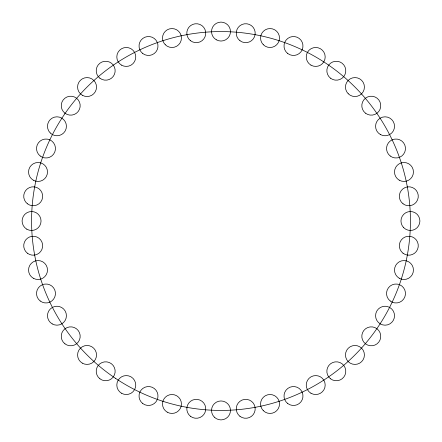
<?xml version="1.0" encoding="UTF-8"?>
<svg xmlns="http://www.w3.org/2000/svg" width="442" height="442" viewBox="0 0 442 442"><rect width="100%" height="100%" fill="white"/><g stroke="black" fill="none" stroke-linecap="round" stroke-linejoin="round"><path stroke-width="0.66" d="M33.288 278.228A9.47 9.47 0 0 0 47.498 270.029A9.47 9.47 0 0 0 33.288 261.824A9.47 9.47 0 0 0 33.288 278.228M27.426 253.238A9.47 9.47 0 0 0 42.581 246.962A9.47 9.47 0 0 0 29.57 236.973A9.47 9.47 0 0 0 27.426 253.238M52.217 323.914A9.47 9.47 0 0 0 66.422 315.715A9.47 9.47 0 0 0 52.217 307.51A9.47 9.47 0 0 0 52.217 323.914M40.228 301.008A9.47 9.47 0 0 0 55.383 294.726A9.47 9.47 0 0 0 42.366 284.742A9.47 9.47 0 0 0 40.228 301.008M82.317 363.147A9.47 9.47 0 0 0 96.527 354.948A9.47 9.47 0 0 0 82.317 346.743A9.47 9.47 0 0 0 82.317 363.147M64.952 343.832A9.47 9.47 0 0 0 80.107 337.555A9.47 9.47 0 0 0 67.09 327.566A9.47 9.47 0 0 0 64.952 343.832M121.55 393.253A9.47 9.47 0 0 0 135.755 385.048A9.47 9.47 0 0 0 121.55 376.849A9.47 9.47 0 0 0 121.55 393.253M99.92 378.8A9.47 9.47 0 0 0 115.075 372.518A9.47 9.47 0 0 0 102.058 362.534A9.47 9.47 0 0 0 99.92 378.8M167.236 412.176A9.47 9.47 0 0 0 181.441 403.971A9.47 9.47 0 0 0 167.236 395.772A9.47 9.47 0 0 0 167.236 412.176M142.744 403.524A9.47 9.47 0 0 0 157.899 397.248A9.47 9.47 0 0 0 144.882 387.258A9.47 9.47 0 0 0 142.744 403.524M214.304 417.126A9.47 9.47 0 0 0 230.149 412.878A9.47 9.47 0 0 0 218.547 401.281A9.47 9.47 0 0 0 214.304 417.126M190.508 416.32A9.47 9.47 0 0 0 205.663 410.043A9.47 9.47 0 0 0 192.651 400.06A9.47 9.47 0 0 0 190.508 416.32M263.333 410.673A9.47 9.47 0 0 0 279.178 406.425A9.47 9.47 0 0 0 267.576 394.828A9.47 9.47 0 0 0 263.333 410.673M239.962 416.32A9.47 9.47 0 0 0 255.117 410.043A9.47 9.47 0 0 0 242.1 400.06A9.47 9.47 0 0 0 239.962 416.32M310.98 393.253A9.47 9.47 0 0 0 325.185 385.048A9.47 9.47 0 0 0 310.98 376.849A9.47 9.47 0 0 0 310.98 393.253M287.725 403.524A9.47 9.47 0 0 0 302.881 397.248A9.47 9.47 0 0 0 289.869 387.258A9.47 9.47 0 0 0 287.725 403.524M348.246 361.644A9.47 9.47 0 0 0 364.097 357.396A9.47 9.47 0 0 0 352.495 345.799A9.47 9.47 0 0 0 348.246 361.644M330.55 378.8A9.47 9.47 0 0 0 345.705 372.518A9.47 9.47 0 0 0 332.693 362.534A9.47 9.47 0 0 0 330.55 378.8M380.313 323.914A9.47 9.47 0 0 0 394.524 315.715A9.47 9.47 0 0 0 380.313 307.51A9.47 9.47 0 0 0 380.313 323.914M365.517 343.832A9.47 9.47 0 0 0 380.673 337.555A9.47 9.47 0 0 0 367.661 327.566A9.47 9.47 0 0 0 365.517 343.832M399.236 278.228A9.47 9.47 0 0 0 413.447 270.029A9.47 9.47 0 0 0 399.236 261.824A9.47 9.47 0 0 0 399.236 278.228M390.242 301.008A9.47 9.47 0 0 0 405.397 294.726A9.47 9.47 0 0 0 392.386 284.742A9.47 9.47 0 0 0 390.242 301.008M403.734 227.696A9.47 9.47 0 0 0 419.58 223.453A9.47 9.47 0 0 0 407.977 211.851A9.47 9.47 0 0 0 403.734 227.696M403.043 253.238A9.47 9.47 0 0 0 418.198 246.962A9.47 9.47 0 0 0 405.181 236.973A9.47 9.47 0 0 0 403.043 253.238M399.236 180.176A9.47 9.47 0 0 0 413.447 171.971A9.47 9.47 0 0 0 399.236 163.772A9.47 9.47 0 0 0 399.236 180.176M403.043 203.79A9.47 9.47 0 0 0 418.198 197.513A9.47 9.47 0 0 0 405.181 187.524A9.47 9.47 0 0 0 403.043 203.79M380.313 134.49A9.47 9.47 0 0 0 394.524 126.285A9.47 9.47 0 0 0 380.313 118.086A9.47 9.47 0 0 0 380.313 134.49M390.242 156.02A9.47 9.47 0 0 0 405.397 149.744A9.47 9.47 0 0 0 392.386 139.76A9.47 9.47 0 0 0 390.242 156.02M348.246 93.754A9.47 9.47 0 0 0 364.097 89.505A9.47 9.47 0 0 0 352.495 77.903A9.47 9.47 0 0 0 348.246 93.754M365.517 113.196A9.47 9.47 0 0 0 380.673 106.92A9.47 9.47 0 0 0 367.661 96.931A9.47 9.47 0 0 0 365.517 113.196M310.98 65.151A9.47 9.47 0 0 0 325.185 56.952A9.47 9.47 0 0 0 310.98 48.747A9.47 9.47 0 0 0 310.98 65.151M330.55 78.228A9.47 9.47 0 0 0 345.705 71.952A9.47 9.47 0 0 0 332.693 61.968A9.47 9.47 0 0 0 330.55 78.228M263.333 44.725A9.47 9.47 0 0 0 279.178 40.476A9.47 9.47 0 0 0 267.576 28.879A9.47 9.47 0 0 0 263.333 44.725M287.725 53.504A9.47 9.47 0 0 0 302.881 47.228A9.47 9.47 0 0 0 289.869 37.239A9.47 9.47 0 0 0 287.725 53.504M216.265 39.774A9.47 9.47 0 0 0 230.47 31.57A9.47 9.47 0 0 0 216.265 23.371A9.47 9.47 0 0 0 216.265 39.774M142.744 53.504A9.47 9.47 0 0 0 157.899 47.228A9.47 9.47 0 0 0 144.882 37.239A9.47 9.47 0 0 0 142.744 53.504M165.275 44.725A9.47 9.47 0 0 0 181.121 40.476A9.47 9.47 0 0 0 169.524 28.879A9.47 9.47 0 0 0 165.275 44.725M190.508 40.708A9.47 9.47 0 0 0 205.663 34.426A9.47 9.47 0 0 0 192.651 24.443A9.47 9.47 0 0 0 190.508 40.708M121.55 65.151A9.47 9.47 0 0 0 135.755 56.952A9.47 9.47 0 0 0 121.55 48.747A9.47 9.47 0 0 0 121.55 65.151M239.962 40.708A9.47 9.47 0 0 0 255.117 34.426A9.47 9.47 0 0 0 242.1 24.443A9.47 9.47 0 0 0 239.962 40.708M82.317 95.257A9.47 9.47 0 0 0 96.527 87.052A9.47 9.47 0 0 0 82.317 78.853A9.47 9.47 0 0 0 82.317 95.257M99.92 78.228A9.47 9.47 0 0 0 115.075 71.952A9.47 9.47 0 0 0 102.058 61.968A9.47 9.47 0 0 0 99.92 78.228M50.255 132.981A9.47 9.47 0 0 0 66.101 128.738A9.47 9.47 0 0 0 54.499 117.136A9.47 9.47 0 0 0 50.255 132.981M64.952 113.196A9.47 9.47 0 0 0 80.107 106.92A9.47 9.47 0 0 0 67.09 96.931A9.47 9.47 0 0 0 64.952 113.196M33.288 180.176A9.47 9.47 0 0 0 47.498 171.971A9.47 9.47 0 0 0 33.288 163.772A9.47 9.47 0 0 0 33.288 180.176M40.228 156.02A9.47 9.47 0 0 0 55.383 149.744A9.47 9.47 0 0 0 42.366 139.76A9.47 9.47 0 0 0 40.228 156.02M27.426 203.79A9.47 9.47 0 0 0 42.581 197.513A9.47 9.47 0 0 0 29.57 187.524A9.47 9.47 0 0 0 27.426 203.79M26.835 229.205A9.47 9.47 0 0 0 41.045 221A9.47 9.47 0 0 0 26.835 212.795A9.47 9.47 0 0 0 26.835 229.205M115.76 378.507A189.43 189.43 0 0 0 410.021 233.387A189.43 189.43 0 0 0 137.219 51.106A189.43 189.43 0 0 0 115.76 378.507"/></g></svg>
